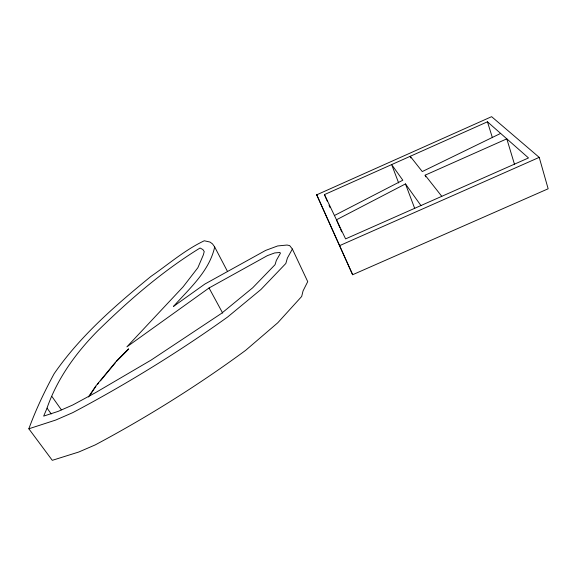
<?xml version="1.0" encoding="UTF-8"?>
<svg xmlns="http://www.w3.org/2000/svg" width="577" height="577" viewBox="0 0 577 577"><rect width="100%" height="100%" fill="white"/><g stroke="black" fill="none" stroke-linecap="round" stroke-linejoin="round"><path stroke-width="0.87" d="M214.687 246.999C209.278 271.341 189.415 288.5 173.518 306.394L204.821 284.079L265.622 250.418L277.645 245.953L287.021 245.037L289.661 245.586L292.373 249.04L307.729 281.634L303.062 290.895L301.684 296.463L277.768 322.781L245.658 350.326A436.457 150.561 -30.2 0 1 95.227 444.903L78.739 452.029L52.291 460.331L28.85 428.79C35.724 409.937 44.501 391.437 54.166 373.672C80.333 335.727 115.551 305.356 150.986 276.376C168.542 264.266 184.878 249.928 204.287 240.768L209.999 242.059L212.524 243.92L214.687 246.999L227.554 271.558M47.069 408.141L47.314 407.218C57.678 378.101 75.868 353.016 97.419 331.133C128.887 300.3 162.454 271.147 200.06 248.009L202.895 249.574L204.236 251.594L203.32 254.969L197.868 267.714L183.133 286.812L126.904 346.827L209.047 287.981L267.418 255.618L274.659 252.942L279.91 252.488L280.436 253.195L276.347 260.422L275.049 264.684L252.704 287.779L221.503 313.383L151.073 360.113L95.522 392.663L72.688 405.032L58.111 411.394L43.664 416.111L47.069 408.141L51.23 413.933M292.373 249.04L287.389 258.078L285.839 263.48L260.912 289.517L227.641 317.004A444.528 141.206 -29.8 0 1 72.666 412.685L55.789 420.034L28.85 428.79M89.558 395.779L95.919 386.309M88.418 396.998L95.76 386.071L116.532 360.957L128.548 348.861M97.6 384.268L98.725 382.912M100.405 380.878L115.559 362.544M116.677 361.188L128.693 349.092M420.936 205.549L405.472 183.919L336.478 219.794L339.954 227.836M334.429 215.51L402.825 180.219L391.653 164.596L398.649 182.952M500.641 133.41L422.27 171.564L410.233 156.295L410.853 157.975M316.708 194.824L491.618 116.669L539.221 157.377L548.15 188.78L352.641 274.731L316.708 194.824L352.641 274.731M324.454 194.608L487.457 121.805L528.503 157.947L345.594 238.892L324.454 194.608L327.274 201.121M425.718 176.836L425.119 175.184L506.815 138.848L514.504 164.358M339.86 245.542L539.221 157.377M425.119 175.184L441.78 196.324M52.009 396.594L61.371 409.829M209.047 287.981L222.686 313.109M329.034 205.188L330.094 207.633M340.654 229.444L341.692 231.86M405.472 183.919L414.733 208.513M487.457 121.805L492.405 137.73"/></g></svg>
